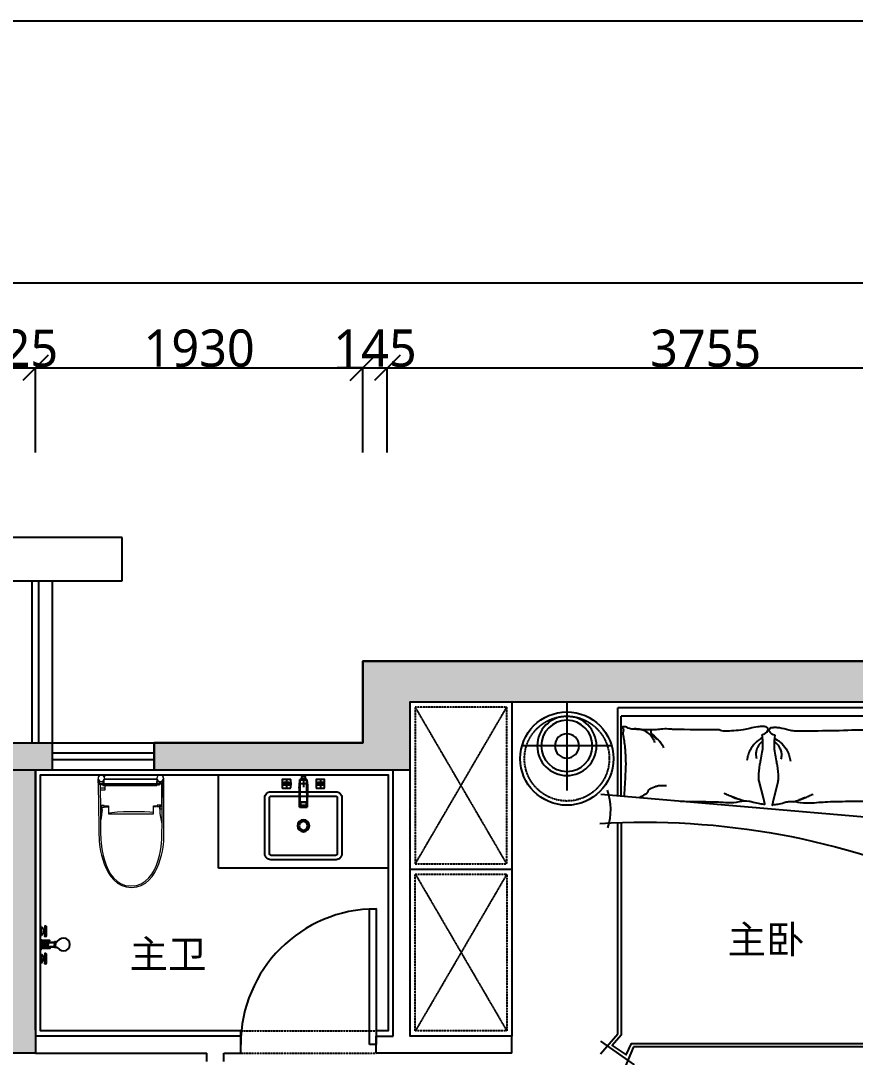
# Model space of a CAD drawing. Header units: millimetres. Extents: x -18923 to 87021, y -73077 to -1985.
# Drawn here: x 77035 to 81958, y -61990 to -55879 of the extents above; entities that cross this region are included whole.
import ezdxf

# ---------------------------------------------------------------- set-up
doc = ezdxf.new("R2010")
doc.units = ezdxf.units.MM
doc.header["$LTSCALE"] = 10
doc.linetypes.add('DASH', pattern=[0.35, 0.25, -0.1])
doc.layers.get('Defpoints').update_dxf_attribs({"color": 250})
for name, color, linetype in [('0文字-标注', 7, 'Continuous'), ('1结构-填充-剪力墙', 251, 'Continuous'), ('1结构-墙体', 7, 'Continuous'), ('1结构-墙体-基层', 233, 'Continuous'), ('1结构-楼梯-栏杆', 43, 'Continuous'), ('1结构-楼梯-梯步', 49, 'Continuous'), ('1结构-窗及电梯', 133, 'Continuous'), ('1结构-门', 133, 'Continuous'), ('2平面-家具-定制', 153, 'Continuous'), ('2平面-家具-活动', 133, 'Continuous'), ('2平面-家具-细线', 8, 'Continuous'), ('2平面-洁具', 153, 'Continuous'), ('5', 8, 'Continuous'), ('平面-文字', 255, 'Continuous')]:
    doc.layers.add(name, color=color, linetype=linetype)
doc.styles.add('dim_font', font='SIMPLEX.shx', dxfattribs={"width": 0.8})
doc.styles.add('图框－雅黑', font='')
doc.styles.get('图框－雅黑').set_extended_font_data('Microsoft YaHei')
doc.dimstyles.new('1-30', dxfattribs={"dimtxt": 150, "dimasz": 4, "dimexe": 1.5, "dimexo": 0, "dimgap": 0.6, "dimtad": 1, "dimdec": 0, "dimlfac": 30, "dimdsep": 46, "dimtxsty": 'dim_font', "dimblk": 'DOTSMALL', "dimcen": 4, "dimdle": 1.5, "dimclrd": 123, "dimclre": 123, "dimclrt": 256, "dimadec": 0, "dimazin": 0, "dimtfac": 1, "dimtdec": 0, "dimtix": 1, "dimtmove": 2, "dimatfit": 3, "dimldrblk": 'DOTSMALL', "dimfxl": 1.5, "dimarcsym": 0})

# ---------------------------------------------------------------- blocks, each defined once
blk = doc.blocks.new('_OBLIQUE')
at = {"color": 0, "linetype": 'ByBlock'}
blk.add_line((-0.5, -0.5), (0.5, 0.5), dxfattribs=at)
blk = doc.blocks.new('*D636')
at = {"layer": '0文字-标注', "color": 8, "lineweight": -2, "transparency": 16777216}
for p, q in [((76897.9, -57925.5), (76747.9, -57925.5)), ((76897.9, -58425.5), (76897.9, -57924.5)), ((76897.9, -57925.5), (77122.9, -57925.5)), ((77122.9, -58425.5), (77122.9, -57924.5)), ((77122.9, -57925.5), (77272.9, -57925.5))]:
    blk.add_line(p, q, dxfattribs=at)
at = {"layer": 'Defpoints', "color": 0, "transparency": 16777216}
for p in [(77122.9, -57925.5), (76897.9, -58425.5), (77122.9, -58425.5)]:
    blk.add_point(p, dxfattribs=at)
at = {"layer": '0文字-标注', "color": 8, "lineweight": -2, "transparency": 16777216, "xscale": 150, "yscale": 150, "zscale": 150}
blk.add_blockref('_OBLIQUE', (76897.9, -57925.5), dxfattribs=at)
at = {"layer": '0文字-标注', "color": 8, "lineweight": -2, "transparency": 16777216, "xscale": 150, "yscale": 150, "zscale": 150, "rotation": 180}
blk.add_blockref('_OBLIQUE', (77122.9, -57925.5), dxfattribs=at)
at = {"layer": '0文字-标注', "color": 255, "transparency": 16777216, "insert": (77010.4, -57811.1), "char_height": 220, "attachment_point": 5, "style": '图框－雅黑'}
blk.add_mtext('225', dxfattribs=at)
blk = doc.blocks.new('_DotSmall')
at = {"color": 0, "linetype": 'ByBlock', "const_width": 0.5}
blk.add_lwpolyline([(-0.0625, 0, 1), (0.0625, 0, 1)], format="xyb", close=True, dxfattribs=at)
blk = doc.blocks.new('*D637')
at = {"layer": '0文字-标注', "color": 8, "lineweight": -2, "transparency": 16777216}
for p, q in [((77121.4, -57925.5), (79054.4, -57925.5)), ((77122.9, -58425.5), (77122.9, -57924.5)), ((79052.9, -58425.5), (79052.9, -57924.5))]:
    blk.add_line(p, q, dxfattribs=at)
at = {"layer": 'Defpoints', "color": 0, "transparency": 16777216}
for p in [(79052.9, -57925.5), (77122.9, -58425.5), (79052.9, -58425.5)]:
    blk.add_point(p, dxfattribs=at)
at = {"layer": '0文字-标注', "color": 8, "lineweight": -2, "transparency": 16777216, "xscale": 150, "yscale": 150, "zscale": 150, "rotation": 180}
blk.add_blockref('_OBLIQUE', (77122.9, -57925.5), dxfattribs=at)
at = {"layer": '0文字-标注', "color": 8, "lineweight": -2, "transparency": 16777216, "xscale": 150, "yscale": 150, "zscale": 150}
blk.add_blockref('_OBLIQUE', (79052.9, -57925.5), dxfattribs=at)
at = {"layer": '0文字-标注', "color": 255, "transparency": 16777216, "insert": (78087.9, -57810.6), "char_height": 220, "attachment_point": 5, "style": '图框－雅黑'}
blk.add_mtext('1930', dxfattribs=at)
blk = doc.blocks.new('*D638')
at = {"layer": '0文字-标注', "color": 8, "lineweight": -2, "transparency": 16777216}
for p, q in [((79052.9, -57925.5), (78902.9, -57925.5)), ((79052.9, -58425.5), (79052.9, -57924.5)), ((79052.9, -57925.5), (79197.9, -57925.5)), ((79197.9, -58425.5), (79197.9, -57924.5)), ((79197.9, -57925.5), (79347.9, -57925.5))]:
    blk.add_line(p, q, dxfattribs=at)
at = {"layer": 'Defpoints', "color": 0, "transparency": 16777216}
for p in [(79197.9, -57925.5), (79052.9, -58425.5), (79197.9, -58425.5)]:
    blk.add_point(p, dxfattribs=at)
at = {"layer": '0文字-标注', "color": 8, "lineweight": -2, "transparency": 16777216, "xscale": 150, "yscale": 150, "zscale": 150}
blk.add_blockref('_OBLIQUE', (79052.9, -57925.5), dxfattribs=at)
at = {"layer": '0文字-标注', "color": 8, "lineweight": -2, "transparency": 16777216, "xscale": 150, "yscale": 150, "zscale": 150, "rotation": 180}
blk.add_blockref('_OBLIQUE', (79197.9, -57925.5), dxfattribs=at)
at = {"layer": '0文字-标注', "color": 255, "transparency": 16777216, "insert": (79125.4, -57810.5), "char_height": 220, "attachment_point": 5, "style": '图框－雅黑'}
blk.add_mtext('145', dxfattribs=at)
blk = doc.blocks.new('*D639')
at = {"layer": '0文字-标注', "color": 8, "lineweight": -2, "transparency": 16777216}
for p, q in [((79196.4, -57925.5), (82954.4, -57925.5)), ((79197.9, -58425.5), (79197.9, -57924.5)), ((82952.9, -58425.5), (82952.9, -57924.5))]:
    blk.add_line(p, q, dxfattribs=at)
at = {"layer": 'Defpoints', "color": 0, "transparency": 16777216}
for p in [(82952.9, -57925.5), (79197.9, -58425.5), (82952.9, -58425.5)]:
    blk.add_point(p, dxfattribs=at)
at = {"layer": '0文字-标注', "color": 8, "lineweight": -2, "transparency": 16777216, "xscale": 150, "yscale": 150, "zscale": 150, "rotation": 180}
blk.add_blockref('_OBLIQUE', (79197.9, -57925.5), dxfattribs=at)
at = {"layer": '0文字-标注', "color": 8, "lineweight": -2, "transparency": 16777216, "xscale": 150, "yscale": 150, "zscale": 150}
blk.add_blockref('_OBLIQUE', (82952.9, -57925.5), dxfattribs=at)
at = {"layer": '0文字-标注', "color": 255, "transparency": 16777216, "insert": (81075.4, -57811.1), "char_height": 220, "attachment_point": 5, "style": '图框－雅黑'}
blk.add_mtext('3755', dxfattribs=at)
blk = doc.blocks.new('*D641')
at = {"layer": '0文字-标注', "color": 8, "lineweight": -2, "transparency": 16777216}
for p, q in [((83954.4, -57425.5), (63511.4, -57425.5)), ((63512.9, -58425.5), (63512.9, -57424.5)), ((83952.9, -58425.5), (83952.9, -57424.5))]:
    blk.add_line(p, q, dxfattribs=at)
at = {"layer": 'Defpoints', "color": 0, "transparency": 16777216}
for p in [(63512.9, -57425.5), (63512.9, -58425.5), (83952.9, -58425.5)]:
    blk.add_point(p, dxfattribs=at)
at = {"layer": '0文字-标注', "color": 8, "lineweight": -2, "transparency": 16777216, "xscale": 150, "yscale": 150, "zscale": 150, "rotation": 180}
blk.add_blockref('_OBLIQUE', (63512.9, -57425.5), dxfattribs=at)
at = {"layer": '0文字-标注', "color": 8, "lineweight": -2, "transparency": 16777216, "xscale": 150, "yscale": 150, "zscale": 150}
blk.add_blockref('_OBLIQUE', (83952.9, -57425.5), dxfattribs=at)
at = {"layer": '0文字-标注', "color": 255, "transparency": 16777216, "insert": (73732.9, -57311.2), "char_height": 220, "attachment_point": 5, "style": '图框－雅黑'}
blk.add_mtext('20440', dxfattribs=at)
blk = doc.blocks.new('df')
at = {"color": 8, "linetype": 'DASH', "ltscale": 400}
for p, q in [((137444.6, 23361.8), (137444.6, 23715.5)), ((137444.6, 23361.8), (137444.6, 23715.5)), ((137267.7, 23538.7), (137621.4, 23538.7))]:
    blk.add_line(p, q, dxfattribs=at)
at = {"ltscale": 300}
for radius in [117.2, 101.1, 47.9]:
    blk.add_circle((137444.6, 23538.7), radius, dxfattribs=at)
at = {"layer": '5', "linetype": 'DASH', "ltscale": 400}
blk.add_line((137267.7, 23538.7), (137621.4, 23538.7), dxfattribs=at)
at = {"layer": '5', "ltscale": 300}
blk.add_circle((137444.6, 23538.7), 101.1, dxfattribs=at)
blk = doc.blocks.new('TOTO-CES9683JCS')
at = {"lineweight": 9}
for points in [[(56.5, 152.8), (56.5, -158), (25.5, -158), (25.5, 152.8), (56.5, 152.8)], [(37.1, -166.4), (43.8, -166.4), (62.2, -166.4), (62.2, 153.5)], [(60, 166.1), (60, 153.5), (39.6, 153.5), (39.6, 166.1), (60, 166.1)], [(44.6, 166.1), (44.6, 179.5), (180.5, 180.2)], [(50.2, -166.4), (50.2, 164.7)], [(185.4, 154.2), (185.4, 178.8), (177.7, 178.8), (177.7, 154.2), (185.4, 154.2)], [(201.6, 181.9), (201.6, 170.6), (181.9, 170.6), (181.9, 181.9), (201.6, 181.9)], [(183.3, -158), (183.3, -132.6), (229.2, -132.6), (229.2, 132.3), (181.9, 132.3), (181.9, 154.2)], [(188.9, 150.7), (188.9, 131.6)], [(59.4, -168.5), (59.4, -183.3), (48.8, -183.3), (48.8, -168.5), (59.4, -168.5)], [(87.5, -181.9), (87.5, -152.3), (56.5, -152.3), (56.5, -181.9), (87.5, -181.9)], [(75.6, -182.6), (75.6, -153)], [(190.9, -180.3), (190.9, -157.3), (180.5, -157.3), (180.5, -180.3), (190.9, -180.3)], [(205.3, -178.9), (205.3, -169.5), (188.6, -169.5), (188.6, -178.9), (205.3, -178.9)], [(190.9, -132.9), (190.9, -161.8)], [(47.3, -192.9), (24.1, -192.9), (53.2, -184.7)], [(53.7, -184), (36.8, -184), (24.8, -193.9)]]:
    blk.add_lwpolyline(points, dxfattribs=at)
for points, knots in [([(663, 3.2), (663, 176.5), (391, 194.9), (375.6, 194.9), (360.1, 194.9), (33, 194.1), (23.2, 194.1), (10, 194.1), (1.8, 187.5), (0.7, 171.1), (-1.1, 141.5), (0.7, -158.7), (0.7, -172.8), (0.7, -186.9), (12, -193.9), (21.8, -193.9), (31.7, -193.9), (360.1, -188.3), (375.6, -188.3), (391, -188.3), (663, -170), (663, 3.4)], [0, 0, 0, 0, 1, 1, 1, 2, 2, 2, 3, 3, 3, 4, 4, 4, 5, 5, 5, 6, 6, 6, 7, 7, 7, 7]), ([(19.9, 192.5), (30.5, 192.5), (39.1, 183.5), (39.1, 172.5), (39.1, 161.5), (30.5, 152.5), (19.9, 152.5), (9.3, 152.5), (0.7, 161.5), (0.7, 172.5), (0.7, 183.5), (9.3, 192.5), (19.9, 192.5)], [0, 0, 0, 0, 1, 1, 1, 2, 2, 2, 3, 3, 3, 4, 4, 4, 4]), ([(32.6, 187.3), (41.7, 187.3), (53.7, 185.2), (53.7, 185.2), (53.7, 174.6), (53.7, 166.8), (53.7, 166.8)], [0, 0, 0, 0, 1, 1, 1, 2, 2, 2, 2]), ([(47.9, -193.3), (53.6, -180.3), (57.9, -182.6), (68.3, -181.7), (78.7, -180.8), (332.2, -178.9), (352.9, -178.9), (352.9, -178.9), (654.6, -176.1), (654.6, -0.4), (654.6, 183.5), (352.9, 183), (352.9, 183), (332.2, 183), (78.7, 185.5), (68.3, 186), (60.5, 186.3), (51.9, 184.9), (47.6, 194.1)], [0, 0, 0, 0, 1, 1, 1, 2, 2, 2, 3, 3, 3, 4, 4, 4, 5, 5, 5, 6, 6, 6, 6]), ([(26, 151.8), (26, 151.8), (26, -146.3), (26, -155.6), (26, -155.6), (16.6, -155.6), (11.8, -155.6), (7, -155.6), (1.2, -155.8), (1.2, -146.5)], [0, 0, 0, 0, 1, 1, 1, 2, 2, 2, 3, 3, 3, 3]), ([(184.7, 170.6), (202.6, 170.6), (212.9, 170.6), (226.1, 170.6), (239.2, 170.6), (280.6, 182.8), (290.9, 181.9)], [0, 0, 0, 0, 1, 1, 1, 2, 2, 2, 2]), ([(19.6, -192.9), (9.2, -192.9), (0.7, -184.6), (0.7, -174.4), (0.7, -164.1), (9.2, -155.8), (19.6, -155.8), (30.1, -155.8), (38.5, -164.1), (38.5, -174.4), (38.5, -184.6), (30.1, -192.9), (19.6, -192.9)], [0, 0, 0, 0, 1, 1, 1, 2, 2, 2, 3, 3, 3, 4, 4, 4, 4])]:
    blk.add_open_spline(points, degree=3, knots=knots, dxfattribs=at)
for points in [[(224.2, -133.8), (213.9, -96.2), (212.9, 92.6), (220.5, 132.1)], [(205.3, -169.5), (222.3, -169.5), (251.5, -177), (264.6, -177.9)]]:
    blk.add_open_spline(points, degree=3, dxfattribs=at)
blk = doc.blocks.new('SEANNOT_GROUP6')
for p, q in [((151.3, 245), (111.3, 245)), ((131.3, 265), (131.3, 225))]:
    blk.add_line(p, q)
blk = doc.blocks.new('A$C410569A8')
for p, q in [((-125, 23.1), (-125, -25.5)), ((-75.7, 23.8), (-124.3, 23.8)), ((-116.9, 4.3), (-116.9, -6.6)), ((-115.9, 5.3), (-115.9, 5.3)), ((-84.1, 5.3), (-115.9, 5.3)), ((-84.1, 5.3), (-84.1, 5.3)), ((-83.1, -6.6), (-83.1, 4.3)), ((-75.3, 23), (-75.3, -25.4)), ((-75.1, -25.4), (-75.1, 23)), ((-75, -25.5), (-75, 23.1)), ((-73.1, 7.2), (-75, 7.2)), ((-73.1, -9.5), (-73.1, 7.2)), ((-72.1, 6.2), (-73.1, 7.2)), ((-72.1, -8.5), (-72.1, 6.2)), ((-20.2, 23.8), (-25, -26.2)), ((-23.3, -9.7), (-20.4, 20.2)), ((-20.4, 20.2), (-21.7, -138.8)), ((-20.4, 20.2), (-20.2, 23.8)), ((20.4, 20.2), (-20.4, 20.2)), ((-1.7, 23.8), (-20.2, 23.8)), ((-10, 27.1), (-10, 41.1)), ((-9.5, 41.6), (9.5, 41.6)), ((9.5, 26.6), (-9.5, 26.6)), ((-1.7, 26.6), (-1.7, 22.6)), ((0, 23.8), (0, 20.2)), ((0, 1.2), (0, -1.2)), ((1.7, 22.6), (1.7, 26.6)), ((20.2, 23.8), (1.7, 23.8)), ((10, 41.1), (10, 27.1)), ((25, -26.2), (20.2, 23.8)), ((20.2, 23.8), (20.4, 20.2)), ((20.4, 20.2), (23.3, -9.7)), ((21.7, -138.8), (20.4, 20.2)), ((75, 23.1), (75, -25.5)), ((124.3, 23.8), (75.7, 23.8)), ((83.1, 4.3), (83.1, -6.6)), ((84.1, 5.3), (84.1, 5.3)), ((115.9, 5.3), (84.1, 5.3)), ((115.9, 5.3), (115.9, 5.3)), ((116.9, -6.6), (116.9, 4.3)), ((125, -25.5), (125, 23.1)), ((-124.3, -26.2), (-75.7, -26.2)), ((-115.9, -7.6), (-115.9, -7.6)), ((-115.9, -7.6), (-84.1, -7.6)), ((-84.1, -7.6), (-84.1, -7.6)), ((-75, -9.5), (-73.1, -9.5)), ((-73.1, -9.5), (-72.1, -8.5)), ((-25, -26.2), (-23.3, -9.7)), ((-25, -26.2), (-23.3, -25.7)), ((-25, -26.2), (-23.3, -26.2)), ((-23, -139.8), (-23.3, -9.7)), ((23.3, -9.7), (23, -139.8)), ((23.3, -9.7), (25, -26.2)), ((23.3, -26.2), (25, -26.2)), ((75.7, -26.2), (124.3, -26.2)), ((84.1, -7.6), (84.1, -7.6)), ((84.1, -7.6), (115.9, -7.6)), ((100, -1.2), (100.1, -1.2)), ((115.9, -7.6), (115.9, -7.6)), ((-15.7, -128.5), (-15.7, -110.2)), ((-14.7, -109.2), (14.7, -109.2)), ((14.7, -109.4), (-14.7, -109.4)), ((15.7, -110.2), (15.7, -128.5)), ((-21.7, -138.8), (-23, -139.8)), ((23, -139.8), (-23, -139.8)), ((-21.7, -138.8), (21.7, -138.8)), ((14.7, -129.5), (-14.7, -129.5)), ((23, -139.8), (21.7, -138.8))]:
    blk.add_line(p, q)
for centre, radius, start, end in [((-124.3, 23.1), 0.7, 90.00499, 179.99501), ((-75.7, 23.1), 0.7, 0.00499, 89.99501), ((-9.5, 41.1), 0.5, 90, 180), ((-9.5, 27.1), 0.5, 180, 270), ((9.5, 41.1), 0.5, 0, 90), ((9.5, 27.1), 0.5, 270, 0), ((75.7, 23.1), 0.7, 90.00499, 179.99501), ((124.3, 23.1), 0.7, 0.00499, 89.99501), ((-124.3, -25.5), 0.7, 180.00499, 269.99501), ((-75.7, -25.5), 0.7, 270.00499, 359.99501), ((75.7, -25.5), 0.7, 180.00499, 269.99501), ((124.3, -25.5), 0.7, 270.00499, 359.99501)]:
    blk.add_arc(centre, radius, start, end)
for centre, major_axis, ratio, start_param, end_param in [((-115.9, 4.3), (0.134, -0.992), 0.998732, 3.007352, 4.577587), ((-84.1, 4.3), (-0.134, -0.992), 0.998732, 1.705598, 3.275833), ((0, 22.8), (-2.65, 0), 0.088263, 0, 4.003562), ((0, 22.8), (-2.65, 0), 0.088263, 5.421215, 6.283185), ((84.1, 4.3), (0.134, -0.992), 0.998732, 3.007352, 4.577587), ((115.9, 4.3), (-0.134, -0.992), 0.998732, 1.705598, 3.275833), ((-115.9, -6.6), (0.134, 0.992), 0.998732, 1.705598, 3.275833), ((-84.1, -6.6), (-0.134, 0.992), 0.998732, 3.007352, 4.577587), ((84.1, -6.6), (0.134, 0.992), 0.998732, 1.705598, 3.275833), ((115.9, -6.6), (-0.134, 0.992), 0.998732, 3.007352, 4.577587), ((-14.7, -110.2), (-1, 0), 0.992546, 4.712389, 6.283185), ((-14.7, -110.3), (1, 0), 0.890286, 1.570796, 3.141593), ((14.7, -110.2), (-1, 0), 0.992546, 3.141593, 4.712389), ((14.7, -110.3), (1, 0), 0.890286, 0, 1.570796), ((-14.7, -128.5), (1, 0), 0.992546, 3.141593, 4.712389), ((14.7, -128.5), (1, 0), 0.992546, 4.712389, 6.283185)]:
    blk.add_ellipse(centre, major_axis=major_axis, ratio=ratio, start_param=start_param, end_param=end_param)
at = {"layer": 'Defpoints'}
blk.add_line((-100, -1.2), (-100.1, -1.2), dxfattribs=at)
for p in [(-231.3, -246.1), (-131.3, -246.1), (-31.3, -246.1)]:
    blk.add_blockref('SEANNOT_GROUP6', p, dxfattribs=at)
blk = doc.blocks.new('A$C6EB77CC1')
for points in [[(365, 0, 0.414214), (400, 35), (400, 420, 0.414214), (365, 455), (35, 455, 0.414214), (0, 420), (0, 35, 0.414214), (35, 0)], [(365, 27.5, 0.414214), (375, 37.5), (375, 417.5, 0.414214), (365, 427.5), (35, 427.5, 0.414214), (25, 417.5), (25, 37.5, 0.414214), (35, 27.5)]]:
    blk.add_lwpolyline(points, format="xyb", close=True)
for radius in [35, 25]:
    blk.add_circle((200, 227.5), radius)
blk = doc.blocks.new('淋浴龙头-02-顶面')
for p, q in [((-105.6, 32.6), (-48.6, 32.6)), ((55.8, 32.6), (112.8, 32.6))]:
    blk.add_line(p, q)
for points in [[(-15, 87), (-15, 90.7, 0.178333), (-17.2, 96.5), (-28.9, 110.3)], [(15, 87), (15, 90.7, -0.178333), (17.2, 96.5), (28.9, 110.3)], [(-107.8, 30.8, -0.472472), (-105.6, 32.6)], [(-107.8, 30.8), (-107.8, 25.4, 0.414214), (-106.2, 23.8), (-103.8, 23.8)], [(-46.4, 30.8), (-46.4, 25.4, -0.414214), (-48, 23.8), (-50.4, 23.8)], [(-46.4, 30.8, 0.472472), (-48.6, 32.6)], [(53.6, 30.8, -0.472472), (55.8, 32.6)], [(53.6, 30.8), (53.6, 25.4, 0.414214), (55.2, 23.8), (57.6, 23.8)], [(115, 30.8), (115, 25.4, -0.414214), (113.4, 23.8), (111, 23.8)], [(115, 30.8, 0.472472), (112.8, 32.6)]]:
    blk.add_lwpolyline(points, format="xyb")
for points in [[(-15, 87), (0, 87)], [(-15, 81), (0, 81)], [(-12, 43), (-15, 81)], [(-9.5, 43.1), (-12.5, 81.1)], [(15, 87), (0, 87)], [(15, 81), (0, 81)], [(9.5, 43.1), (12.5, 81.1)], [(12, 43), (15, 81)], [(-105.8, 23.8), (-50.4, 23.8)], [(-104.1, 5.9), (-104.1, 0)], [(-104.1, 0), (-52.1, 0), (-52.1, 5.9)], [(-52.1, 5.9), (-104.1, 5.9)], [(-89, 19.4), (-86.6, 19.4)], [(-86.6, 19.4), (-78.1, 19.4)], [(-69.6, 19.4), (-78.1, 19.4)], [(-67.2, 19.4), (-69.6, 19.4)], [(-31.9, 2), (-23, 3.4)], [(-31.9, 2), (-31.9, 0)], [(-23, 2), (-31.9, 2)], [(-31.9, 0), (-23, 0)], [(-13, 4.9), (-12.5, 4.9)], [(0, 2), (-13, 2)], [(-13, 0), (13, 0)], [(-12.5, 4.9), (13, 4.9)], [(-12, 45), (0, 45)], [(-12, 43), (-12, 28), (12, 28), (12, 43)], [(-12, 43), (0, 43)], [(5, 27.9), (5, 16.9), (-5, 16.9), (-5, 27.9)], [(12, 45), (0, 45)], [(12, 43), (0, 43)], [(0, 2), (13, 2)], [(31.9, 2), (23, 3.4)], [(23, 2), (31.9, 2)], [(29.9, 2), (29.9, 0)], [(31.9, 2), (31.9, 0)], [(55.6, 23.8), (111, 23.8)], [(57.3, 5.9), (109.3, 5.9)], [(109.3, 0), (57.3, 0), (57.3, 5.9)], [(72.4, 19.4), (74.8, 19.4)], [(74.8, 19.4), (83.3, 19.4)], [(91.7, 19.4), (83.3, 19.4)], [(94.1, 19.4), (91.7, 19.4)], [(109.3, 5.9), (109.3, 0)], [(23, 0), (31.9, 0)]]:
    blk.add_lwpolyline(points)
for points in [[(-13, 0), (-13, 54), (-23, 54), (-23, 0)], [(13, 0), (13, 54), (23, 54), (23, 0)]]:
    blk.add_lwpolyline(points, close=True)
for centre, radius, start, end in [((0, 135), 38, 319.55423, 220.44577), ((-11, 84), 5, 143.1301, 216.8699), ((11, 84), 5, 323.1301, 36.8699), ((-114.3, 32.6), 28.6, 290.92905, 332.33803), ((-78.1, 19.4), 6.99, 140.49717, 180), ((-78.1, 19.4), 6.99, 0, 39.50283), ((-41.9, 32.6), 28.6, 207.66197, 249.07095), ((0, 65.5), 25.5, 241.92751, 298.07249), ((47, 32.6), 28.6, 290.92905, 332.33803), ((83.3, 19.4), 6.99, 140.49717, 180), ((83.3, 19.4), 6.99, 0, 39.50283), ((119.5, 32.6), 28.6, 207.66197, 249.07095)]:
    blk.add_arc(centre, radius, start, end)
blk = doc.blocks.new('A$C0ED86D5A')
for p, q in [((-900, 0), (900, 0)), ((-900, 0), (-900, -675.6)), ((900, -519.7), (900, 0)), ((-1030.6, -686.9), (999, -511.1)), ((900, -1923.4), (900, -677.6)), ((-900, -989.1), (-900, -1923.4)), ((-900, -1923.4), (-1000.7, -2043.2)), ((1001, -2041.1), (900, -1923.4)), ((-1007.2, -1966.1), (-803.3, -2101.1)), ((-878.4, -2114), (-806, -2000)), ((-806, -2000), (806, -2000)), ((801.5, -2105.4), (998.9, -1966.1)), ((806, -2000), (863.7, -2135.5))]:
    blk.add_line(p, q)
at = {"color": 8}
for p, q in [((-880, -50), (879.8, -50)), ((-880, -673.9), (-880, -50)), ((879.9, -521.4), (879.8, -50))]:
    blk.add_line(p, q, dxfattribs=at)
for points in [[(-28.1, -162.4, 0.263368), (5.4, -139.9, 0.494818), (-5.6, -117.4, 0.049225), (-26.8, -115.3, 0.036831), (-55.2, -117.4, 0.041199), (-109.7, -130.1, -0.071727), (-141.5, -135.5, -0.006385), (-182.2, -136.1, -0.002592), (-282.5, -135.5, -0.005868), (-481.9, -131.1, 0.011777), (-581.3, -130.1, 0.016425), (-611, -131.5, -0.009379), (-663, -134.6, -0.018688), (-728.1, -134.9, -0.017327), (-798.2, -130.1, -0.106612), (-825.6, -121.2, 0.151784), (-845.5, -116.6, 0.076444), (-854.4, -118.7, 0.215512), (-856.8, -121.1, 0.585858), (-853.6, -124.8, -0.363489), (-847.8, -127.9, -0.191716), (-847.7, -141.7, 0.129675), (-850, -161.6, 0.01735), (-846.4, -181.8, -0.019326), (-843.2, -199.9, -0.018818), (-835.3, -282, -0.021828), (-834.2, -353.1, -0.006204), (-835.9, -393.7, -0.001963), (-843.2, -521.9, -0.028341), (-848.4, -565.3, 0.117014), (-847.8, -576, 0.36606), (-846, -577.1, 0.03973), (-829.7, -573.7, 0.049781), (-812.9, -567, -0.068397), (-800.4, -562.5, -0.03665), (-778, -559.4, -0.009662), (-692.3, -555.7, -0.00649), (-479.2, -553.4, -0.009711), (-336.9, -556.5, -0.010961), (-285.6, -559.7, 0.010274), (-230.9, -563.3, 0.060802), (-161.8, -557.9, -0.078005), (-107.7, -555.5, -0.047825), (-80.9, -561.2, 0.034494), (-43.9, -570, 0.023571), (-13.5, -573.6, 0.510228), (-12.4, -572.3), (-21.4, -536.2), (-46.2, -437.2, -0.073041), (-48.5, -413.7, -0.023305), (-41.7, -340.3, -0.018299), (-36.8, -312.9, 0.01097), (-28, -267.3, 0.042281), (-24.5, -226.1, 0.027201), (-28, -162.1)], [(47.3, -157.7, -0.263368), (13.8, -135.1, -0.494818), (24.8, -112.6, -0.049225), (46, -110.6, -0.036831), (74.4, -112.6, -0.031893), (120, -122.4, 0.035782), (160.7, -130.8, 0.032941), (268.3, -137.9, 0.10377), (301.7, -130.8, 0.002966), (576.2, -128.1, -0.033397), (600.5, -125.4, -0.03204), (645, -126.2, 0.038141), (682.2, -129.9, 0.010837), (759.9, -129, 0.014624), (817.4, -125.4, 0.111249), (844.4, -116.6, -0.153708), (864.7, -111.9, -0.076444), (873.6, -113.9, -0.215512), (876, -116.4, -0.585858), (872.8, -120, 0.363489), (867, -123.1, 0.191716), (866.9, -137, -0.129675), (869.2, -156.9, -0.01735), (865.6, -177.1, 0.019326), (862.5, -195.2, 0.018818), (854.5, -277.2, 0.021828), (853.4, -348.3, 0.006204), (855.1, -388.9, 0.001963), (862.5, -517.2, 0.003705), (862.8, -522.9)], [(532.5, -551.5, 0.016207), (506.1, -551.8, 0.002229), (305, -555, -0.008153), (250.2, -558.5, -0.06251), (181.6, -553.2, 0.078669), (126.9, -550.8, 0.047825), (100.1, -556.5, -0.034494), (63.1, -565.3, -0.023571), (32.7, -568.9, -0.510228), (31.6, -567.5), (40.6, -531.5), (65.4, -432.4, 0.073041), (67.7, -408.9, 0.023305), (60.9, -335.6, 0.018299), (56, -308.2, -0.01097), (47.2, -262.6, -0.042281), (43.7, -221.4, -0.027201), (47.2, -157.3)]]:
    blk.add_lwpolyline(points, format="xyb")
for points in [[(-784.7, -127.9, -0.088153), (-743.2, -132.1, -0.088153), (-705.8, -150.4, -0.077547), (-679.8, -176.3, -0.077547), (-663, -208.9)], [(-686.3, -134.7, 0.035412), (-684.9, -150.4, 0.078915), (-682.7, -157.1, 0.145992), (-659.6, -181.3, -0.107948), (-626.4, -211.2, -0.032225), (-619, -223, -0.023191), (-610.6, -240.5)], [(-27.9, -182.4, 0.077379), (-69.7, -212.8, 0.077379), (-100.2, -254.4, 0.047525), (-112.2, -284, 0.047525), (-118.3, -315.3)], [(47.1, -177.6, -0.077379), (88.9, -208, -0.077379), (119.5, -249.7, -0.047525), (131.4, -279.2, -0.047525), (137.5, -310.5)], [(705.5, -130, -0.035412), (704.1, -145.6, -0.078915), (701.9, -152.4, -0.145992), (678.8, -176.5, 0.107948), (645.6, -206.4, 0.032225), (638.2, -218.3, 0.023191), (629.8, -235.7)], [(803.9, -123.1, 0.088153), (762.4, -127.4, 0.088153), (725, -145.6, 0.077547), (699, -171.6, 0.077547), (682.2, -204.2)], [(-26.2, -201.6, 0.05369), (-43.2, -217.2, 0.070312), (-52.9, -231.9, 0.015448), (-57.4, -242.2, 0.013244), (-61.9, -254.4, 0.082127), (-65.5, -276.1, 0.064164), (-61.9, -304)], [(45.4, -196.9, -0.05369), (62.4, -212.4, -0.070312), (72.1, -227.2, -0.015448), (76.6, -237.4, -0.013244), (81.1, -249.7, -0.082127), (84.7, -271.4, -0.064164), (81.1, -299.2)], [(-789.2, -560.2, 0.014819), (-744.8, -534.2, 0.01826), (-710.3, -510.7, 0.018079), (-678.8, -485.7, -0.024935), (-655.6, -467.9, -0.13461), (-634.5, -460.5, -0.070708), (-592.6, -463.4)], [(772.2, -530.7, 0.003584), (761.7, -524, 0.024599), (729.5, -505.9, 0.018313), (710.7, -478, 0.015937), (674.9, -463.2, 0.072521), (655.2, -458.8, 0.033339), (611.8, -458.6)], [(-136.6, -554.7, -0.009729), (-169.4, -543.8, -0.009729), (-201.7, -531.7, -0.007971), (-227.7, -520.9, -0.007971), (-253.5, -509.2)], [(155.8, -549.9, 0.009729), (188.6, -539.1, 0.009729), (220.9, -527, 0.007971), (247, -516.1, 0.007971), (272.7, -504.5)]]:
    blk.add_lwpolyline(points, format="xyb", dxfattribs=at)
for points in [[(-626.4, -211.2, 0.031223), (-649.2, -186.4, 0.023666), (-682.7, -157.1), (-682.7, -157.1, -0.023666), (-649.2, -186.4), (-649.2, -186.4), (-649.2, -186.4, -0.031223), (-626.4, -211.2)], [(645.6, -206.4, -0.031223), (668.4, -181.6, -0.023666), (701.9, -152.4), (701.9, -152.4, 0.023666), (668.4, -181.6), (668.4, -181.6), (668.4, -181.6, 0.031223), (645.6, -206.4)], [(-742.5, -528.8), (-742.5, -528.8, -0.024599), (-710.3, -510.7), (-710.3, -510.7, 0.024599), (-742.5, -528.8), (-742.5, -528.8)]]:
    blk.add_lwpolyline(points, format="xyb", close=True, dxfattribs=at)
for points in [[(-65.5, -276.1), (-65.5, -276.1)], [(84.7, -271.4), (84.7, -271.4)]]:
    blk.add_lwpolyline(points, close=True, dxfattribs=at)
for points in [[(-200.2, -532.3, -0.001202), (-204.2, -530.7, 0.001708), (-198.6, -533, -0.000179), (-199.2, -532.7, -0.001055), (-202.6, -531.4, 0.001291), (-198.4, -533, -0.001222), (-202.4, -531.4, -0.00077), (-204.9, -530.4, 0.010733), (-169.3, -543.9, -0.000007), (-169.4, -543.8, -0.009297)], [(219.4, -527.6, 0.001202), (223.4, -526, -0.001708), (217.8, -528.2, 0.000179), (218.4, -528, 0.001055), (221.8, -526.6, -0.001291), (217.6, -528.3, 0.001222), (221.6, -526.7, 0.00077), (224.1, -525.7, -0.010733), (188.5, -539.1, 0.000007), (188.6, -539.1, 0.009297)], [(-12.4, -572.3), (-12, -573.7, -0.001167), (-13.5, -573.6, 0.510231)]]:
    blk.add_lwpolyline(points, format="xyb", close=True)
blk.add_lwpolyline([(880, -675), (880, -1930.8), (932.1, -1991.4), (850.9, -2047), (818.5, -1980), (-818.5, -1980), (-850.9, -2047), (-932.1, -1991.4), (-880, -1930.8), (-880, -979.3)], dxfattribs=at)
for centre, radius, start, end in [((1293.5, -600.1), 350.3, 160.88637, 198.01122), ((-1851.4, -718.7), 913.1, 335.26642, 6.85583), ((742.1, -5121.7), 4446.8, 86.60519, 114.15925)]:
    blk.add_arc(centre, radius, start, end)

msp = doc.modelspace()

# ---------------------------------------------------------------- hatches: boundary and pattern name
at = {"layer": '1结构-填充-剪力墙'}
h = msp.add_hatch(color=256, dxfattribs=at)
h.dxf.hatch_style = 1
h.paths.add_polyline_path([(77222.9, -60135.5), (76247.9, -60135.5), (76247.9, -60295.5), (77222.9, -60295.5)])
h.paths.add_polyline_path([(80712.9, -65190.5), (80952.9, -65190.5), (80952.9, -65845.5), (79332.9, -65845.5), (79332.9, -65605.5), (80712.9, -65605.5)])
h.paths.add_polyline_path([(81442.9, -63015.5), (82952.9, -63015.5), (82952.9, -62460.5), (83192.9, -62460.5), (83192.9, -63245.5), (81442.9, -63245.5)])
h.paths.add_polyline_path([(82952.9, -59895.5), (79332.9, -59895.5), (79332.9, -59655.5), (83192.9, -59655.5), (83192.9, -60410.5), (82952.9, -60410.5)])
h.paths.add_polyline_path([(77822.9, -60135.5), (79052.9, -60135.5), (79052.9, -59655.5), (79332.9, -59655.5), (79332.9, -60295.5), (77822.9, -60295.5)])
h.paths.add_polyline_path([(76247.9, -61710.5), (76897.9, -61710.5), (76897.9, -60295.5), (77122.9, -60295.5), (77122.9, -61965.5), (76247.9, -61965.5)])
h.paths.add_polyline_path([(68697.9, -63045.5), (72632.9, -63045.5), (72632.9, -63715.5), (72397.9, -63715.5), (72397.9, -63285.5), (68937.9, -63285.5), (68697.9, -63285.5)])
h.paths.add_polyline_path([(64902.9, -65170.5), (65142.9, -65170.5), (65142.9, -65605.5), (66727.9, -65605.5), (66727.9, -65845.5), (64902.9, -65845.5)])
h.paths.add_polyline_path([(64977.9, -62645.5), (65217.9, -62645.5), (65217.9, -63045.5), (66727.9, -63045.5), (66727.9, -63285.5), (64977.9, -63285.5)])
h.paths.add_polyline_path([(64977.9, -58925.5), (66727.9, -58925.5), (66727.9, -59165.5), (65217.9, -59165.5), (65217.9, -59765.5), (64977.9, -59765.5)])
h.paths.add_polyline_path([(76512.9, -65045.5), (76262.9, -65045.5), (76262.9, -65845.5), (76512.9, -65845.5)])
h.paths.add_polyline_path([(76512.9, -62975.5), (76262.9, -62975.5), (76262.9, -62975.5), (76262.9, -63205.5), (73882.9, -63205.5), (73882.9, -63575.5), (73882.9, -63845.5), (74122.9, -63845.5), (74122.9, -63445.5), (76262.9, -63445.5), (76262.9, -63975.5), (76512.9, -63975.5)])
h.paths.add_polyline_path([(74742.9, -58925.5), (72397.9, -58925.5), (72397.9, -59380.5), (72632.9, -59380.5), (72632.9, -59180.5), (74627.9, -59180.5), (74742.9, -59180.5)])
h.paths.add_polyline_path([(75647.9, -60135.5), (74627.9, -60135.5), (74627.9, -60295.5), (75647.9, -60295.5)])

# ---------------------------------------------------------------- linework, layer by layer
at = {"layer": '1结构-墙体'}
for p, q in [((77632.9, -58925.5), (64977.9, -58925.5)), ((77632.9, -59180.5), (77632.9, -58925.5)), ((74742.9, -59180.5), (77632.9, -59180.5)), ((79052.9, -59655.5), (83192.9, -59655.5)), ((79052.9, -60135.5), (79052.9, -59655.5)), ((79332.9, -59895.5), (82952.9, -59895.5)), ((79332.9, -60295.5), (79332.9, -59895.5)), ((79332.9, -61865.5), (79332.9, -59895.5)), ((76247.9, -60135.5), (77222.9, -60135.5)), ((77222.9, -60295.5), (77222.9, -60135.5)), ((77822.9, -60135.5), (79052.9, -60135.5)), ((77822.9, -60295.5), (77822.9, -60135.5)), ((77122.9, -61830.5), (77122.9, -60295.5)), ((77122.9, -60295.5), (77222.9, -60295.5)), ((77822.9, -60295.5), (79072.9, -60295.5)), ((79217.9, -60295.5), (79332.9, -60295.5)), ((79232.9, -61865.5), (79232.9, -60295.5)), ((78332.9, -61865.5), (77122.9, -61865.5)), ((78332.9, -61965.5), (78332.9, -61865.5)), ((79132.9, -61965.5), (79132.9, -61865.5)), ((79132.9, -61865.5), (79232.9, -61865.5)), ((79932.9, -61865.5), (79332.9, -61865.5)), ((79932.9, -61965.5), (79932.9, -61865.5)), ((77122.9, -61965.5), (78132.9, -61965.5)), ((78132.9, -62015.5), (78132.9, -61965.5)), ((78232.9, -62015.5), (78232.9, -61965.5)), ((78232.9, -61965.5), (78332.9, -61965.5)), ((79932.9, -61965.5), (79132.9, -61965.5))]:
    msp.add_line(p, q, dxfattribs=at)
for points in [[(83192.9, -59655.5), (79052.9, -59655.5), (79052.9, -60135.5), (77822.9, -60135.5), (77822.9, -60295.5), (79332.9, -60295.5), (79332.9, -59895.5), (82952.9, -59895.5), (82952.9, -60410.5), (83192.9, -60410.5)], [(76247.9, -61710.5), (76897.9, -61710.5), (76897.9, -60295.5), (77122.9, -60295.5), (77122.9, -61965.5), (76247.9, -61965.5)]]:
    msp.add_lwpolyline(points, close=True, dxfattribs=at)
at = {"layer": '1结构-墙体-基层', "color": 8, "linetype": 'DASH', "ltscale": 0.5}
for p, q in [((79902.9, -60850.5), (79362.9, -59925.5)), ((79362.9, -60850.5), (79902.9, -59925.5)), ((79902.9, -60910.5), (79362.9, -61835.5)), ((79362.9, -60910.5), (79902.9, -61835.5))]:
    msp.add_line(p, q, dxfattribs=at)
at = {"layer": '1结构-墙体-基层'}
msp.add_line((79332.9, -60880.5), (79932.9, -60880.5), dxfattribs=at)
msp.add_lwpolyline([(79332.9, -60880.5), (79332.9, -60880.5), (79332.9, -59895.5), (79932.9, -59895.5), (79932.9, -61865.5), (79332.9, -61865.5)], close=True, dxfattribs=at)
at = {"layer": '1结构-墙体-基层', "color": 8, "linetype": 'DASH', "ltscale": 0.5}
for points in [[(79362.9, -60850.5), (79362.9, -60850.5), (79902.9, -60850.5), (79902.9, -59925.5), (79362.9, -59925.5)], [(79362.9, -60910.5), (79362.9, -60910.5), (79902.9, -60910.5), (79902.9, -61835.5), (79362.9, -61835.5)]]:
    msp.add_lwpolyline(points, close=True, dxfattribs=at)
at = {"layer": '1结构-墙体-基层'}
msp.add_lwpolyline([(78332.9, -61865.5), (78332.9, -61835.5), (77152.9, -61835.5), (77152.9, -60325.5), (79202.9, -60325.5), (79202.9, -61835.5), (79132.9, -61835.5), (79132.9, -61865.5)], dxfattribs=at)
at = {"layer": '1结构-楼梯-栏杆'}
for p, q in [((77102.9, -60135.5), (77102.9, -59180.5)), ((77142.9, -60135.5), (77142.9, -59180.5))]:
    msp.add_line(p, q, dxfattribs=at)
at = {"layer": '1结构-楼梯-梯步'}
msp.add_line((77222.9, -60135.5), (77222.9, -59180.5), dxfattribs=at)
at = {"layer": '1结构-窗及电梯'}
for p, q in [((77222.9, -60135.5), (77822.9, -60135.5)), ((77222.9, -60195.5), (77822.9, -60195.5)), ((77222.9, -60235.5), (77822.9, -60235.5)), ((77222.9, -60295.5), (77822.9, -60295.5))]:
    msp.add_line(p, q, dxfattribs=at)
at = {"layer": '1结构-门'}
msp.add_lwpolyline([(79092.9, -61915.5), (79092.9, -61115.5), (79132.9, -61115.5), (79132.9, -61915.5)], close=True, dxfattribs=at)
msp.add_arc((79132.9, -61915.5), 800, 90, 180, dxfattribs=at)
at = {"layer": '2平面-家具-活动'}
msp.add_circle((80257.1, -60229.5), 275, dxfattribs=at)
at = {"layer": '2平面-家具-细线', "color": 8, "linetype": 'DASH', "ltscale": 0.5}
for p, q in [((78332.9, -61835.5), (79132.9, -61835.5)), ((78332.9, -61965.5), (79132.9, -61965.5))]:
    msp.add_line(p, q, dxfattribs=at)
msp.add_circle((80257.1, -60229.5), 250, dxfattribs=at)
at = {"layer": '2平面-洁具'}
msp.add_lwpolyline([(78202.9, -60875.5), (78202.9, -60325.5), (79202.9, -60325.5), (79202.9, -60875.5), (78202.9, -60875.5)], dxfattribs=at)
at = {"layer": 'Defpoints', "color": 1}
msp.add_lwpolyline([(60534.7, -55878.7), (87020.7, -55878.7), (87020.7, -68749.4), (60534.7, -68749.4)], close=True, dxfattribs=at)

# ---------------------------------------------------------------- block references
at = {"layer": '2平面-家具-定制', "rotation": 270}
msp.add_blockref('TOTO-CES9683JCS', (77685.5, -60325.5), dxfattribs=at)
at = {"layer": '2平面-家具-活动', "extrusion": (0, 0, -1), "xscale": 1.492663972545415, "yscale": 1.492663972545415, "zscale": -1.492663972545415, "rotation": 270}
msp.add_blockref('df', (-115392.4, 145004.1), dxfattribs=at)
at = {"layer": '2平面-家具-活动', "xscale": -1}
msp.add_blockref('A$C0ED86D5A', (81456.9, -59929.5), dxfattribs=at)
at = {"layer": '2平面-洁具'}
msp.add_blockref('A$C410569A8', (78702.9, -60376.6), dxfattribs=at)
at = {"layer": '2平面-洁具', "xscale": -1, "rotation": 270}
msp.add_blockref('A$C6EB77CC1', (78475.4, -60825.5), dxfattribs=at)
at = {"layer": '2平面-洁具', "rotation": 270}
msp.add_blockref('淋浴龙头-02-顶面', (77152.9, -61325.5), dxfattribs=at)

# ---------------------------------------------------------------- texts
at = {"layer": '平面-文字', "style": '图框－雅黑'}
for s, p in [('主卧', (81205.4, -61379.3)), ('主卫', (77677.3, -61465.3))]:
    msp.add_text(s, height=166.4, dxfattribs=at).set_placement(p)

# ---------------------------------------------------------------- dimensions: what is measured, and where the dimension line sits
at = {"layer": '0文字-标注'}
for base, p1, p2, picture, middle in [((63512.9, -57425.5), (83952.9, -58425.5), (63512.9, -58425.5), '*D641', (73732.9, -57311.2)), ((77122.9, -57925.5), (76897.9, -58425.5), (77122.9, -58425.5), '*D636', (77010.4, -57811.1)), ((79052.9, -57925.5), (77122.9, -58425.5), (79052.9, -58425.5), '*D637', (78087.9, -57810.6)), ((79197.9, -57925.5), (79052.9, -58425.5), (79197.9, -58425.5), '*D638', (79125.4, -57810.5)), ((82952.9, -57925.5), (79197.9, -58425.5), (82952.9, -58425.5), '*D639', (81075.4, -57811.1))]:
    dim = msp.add_linear_dim(base=base, p1=p1, p2=p2, dimstyle='1-30', override={"dimtxt": 220, "dimasz": 150, "dimexe": 1, "dimlfac": 1, "dimrnd": 5, "dimtxsty": '图框－雅黑', "dimblk1": 'OBLIQUE', "dimblk2": 'OBLIQUE', "dimsah": 1, "dimclrd": 8, "dimclre": 8, "dimclrt": 255}, dxfattribs=at)
    dim.commit()
    dim.dimension.update_dxf_attribs({"geometry": picture, "text_midpoint": middle})

doc.saveas('drawing.dxf')
